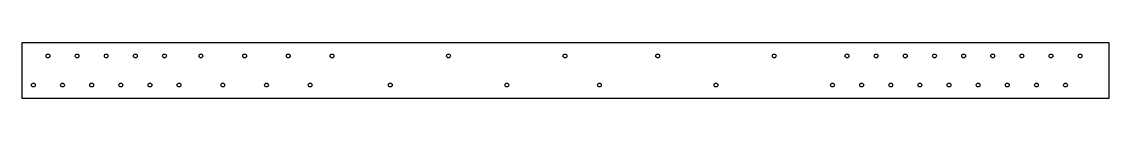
# Model space of a CAD drawing. Header units: millimetres. Extents: x 0 to 3733, y 0 to 190.
import ezdxf

# ---------------------------------------------------------------- set-up
doc = ezdxf.new("R2010")
doc.units = ezdxf.units.MM

msp = doc.modelspace()

# ---------------------------------------------------------------- linework, layer by layer
at = {"layer": 'HAL'}
for centre in [(90, 145), (190, 145), (290, 145), (390, 145), (490, 145), (615, 145), (765, 145), (915, 145), (1065, 145), (1465, 145), (1865, 145), (2183, 145), (2583, 145), (2833, 145), (2933, 145), (3033, 145), (3133, 145), (3233, 145), (3333, 145), (3433, 145), (3533, 145), (3633, 145), (40, 45), (140, 45), (240, 45), (340, 45), (440, 45), (540, 45), (690, 45), (840, 45), (990, 45), (1265, 45), (1665, 45), (1983, 45), (2383, 45), (2783, 45), (2883, 45), (2983, 45), (3083, 45), (3183, 45), (3283, 45), (3383, 45), (3483, 45), (3583, 45)]:
    msp.add_circle(centre, 6.5, dxfattribs=at)
at = {"layer": 'KONTUR'}
msp.add_lwpolyline([(0, 0), (3733, 0), (3733, 190), (0, 190)], close=True, dxfattribs=at)

doc.saveas('drawing.dxf')
